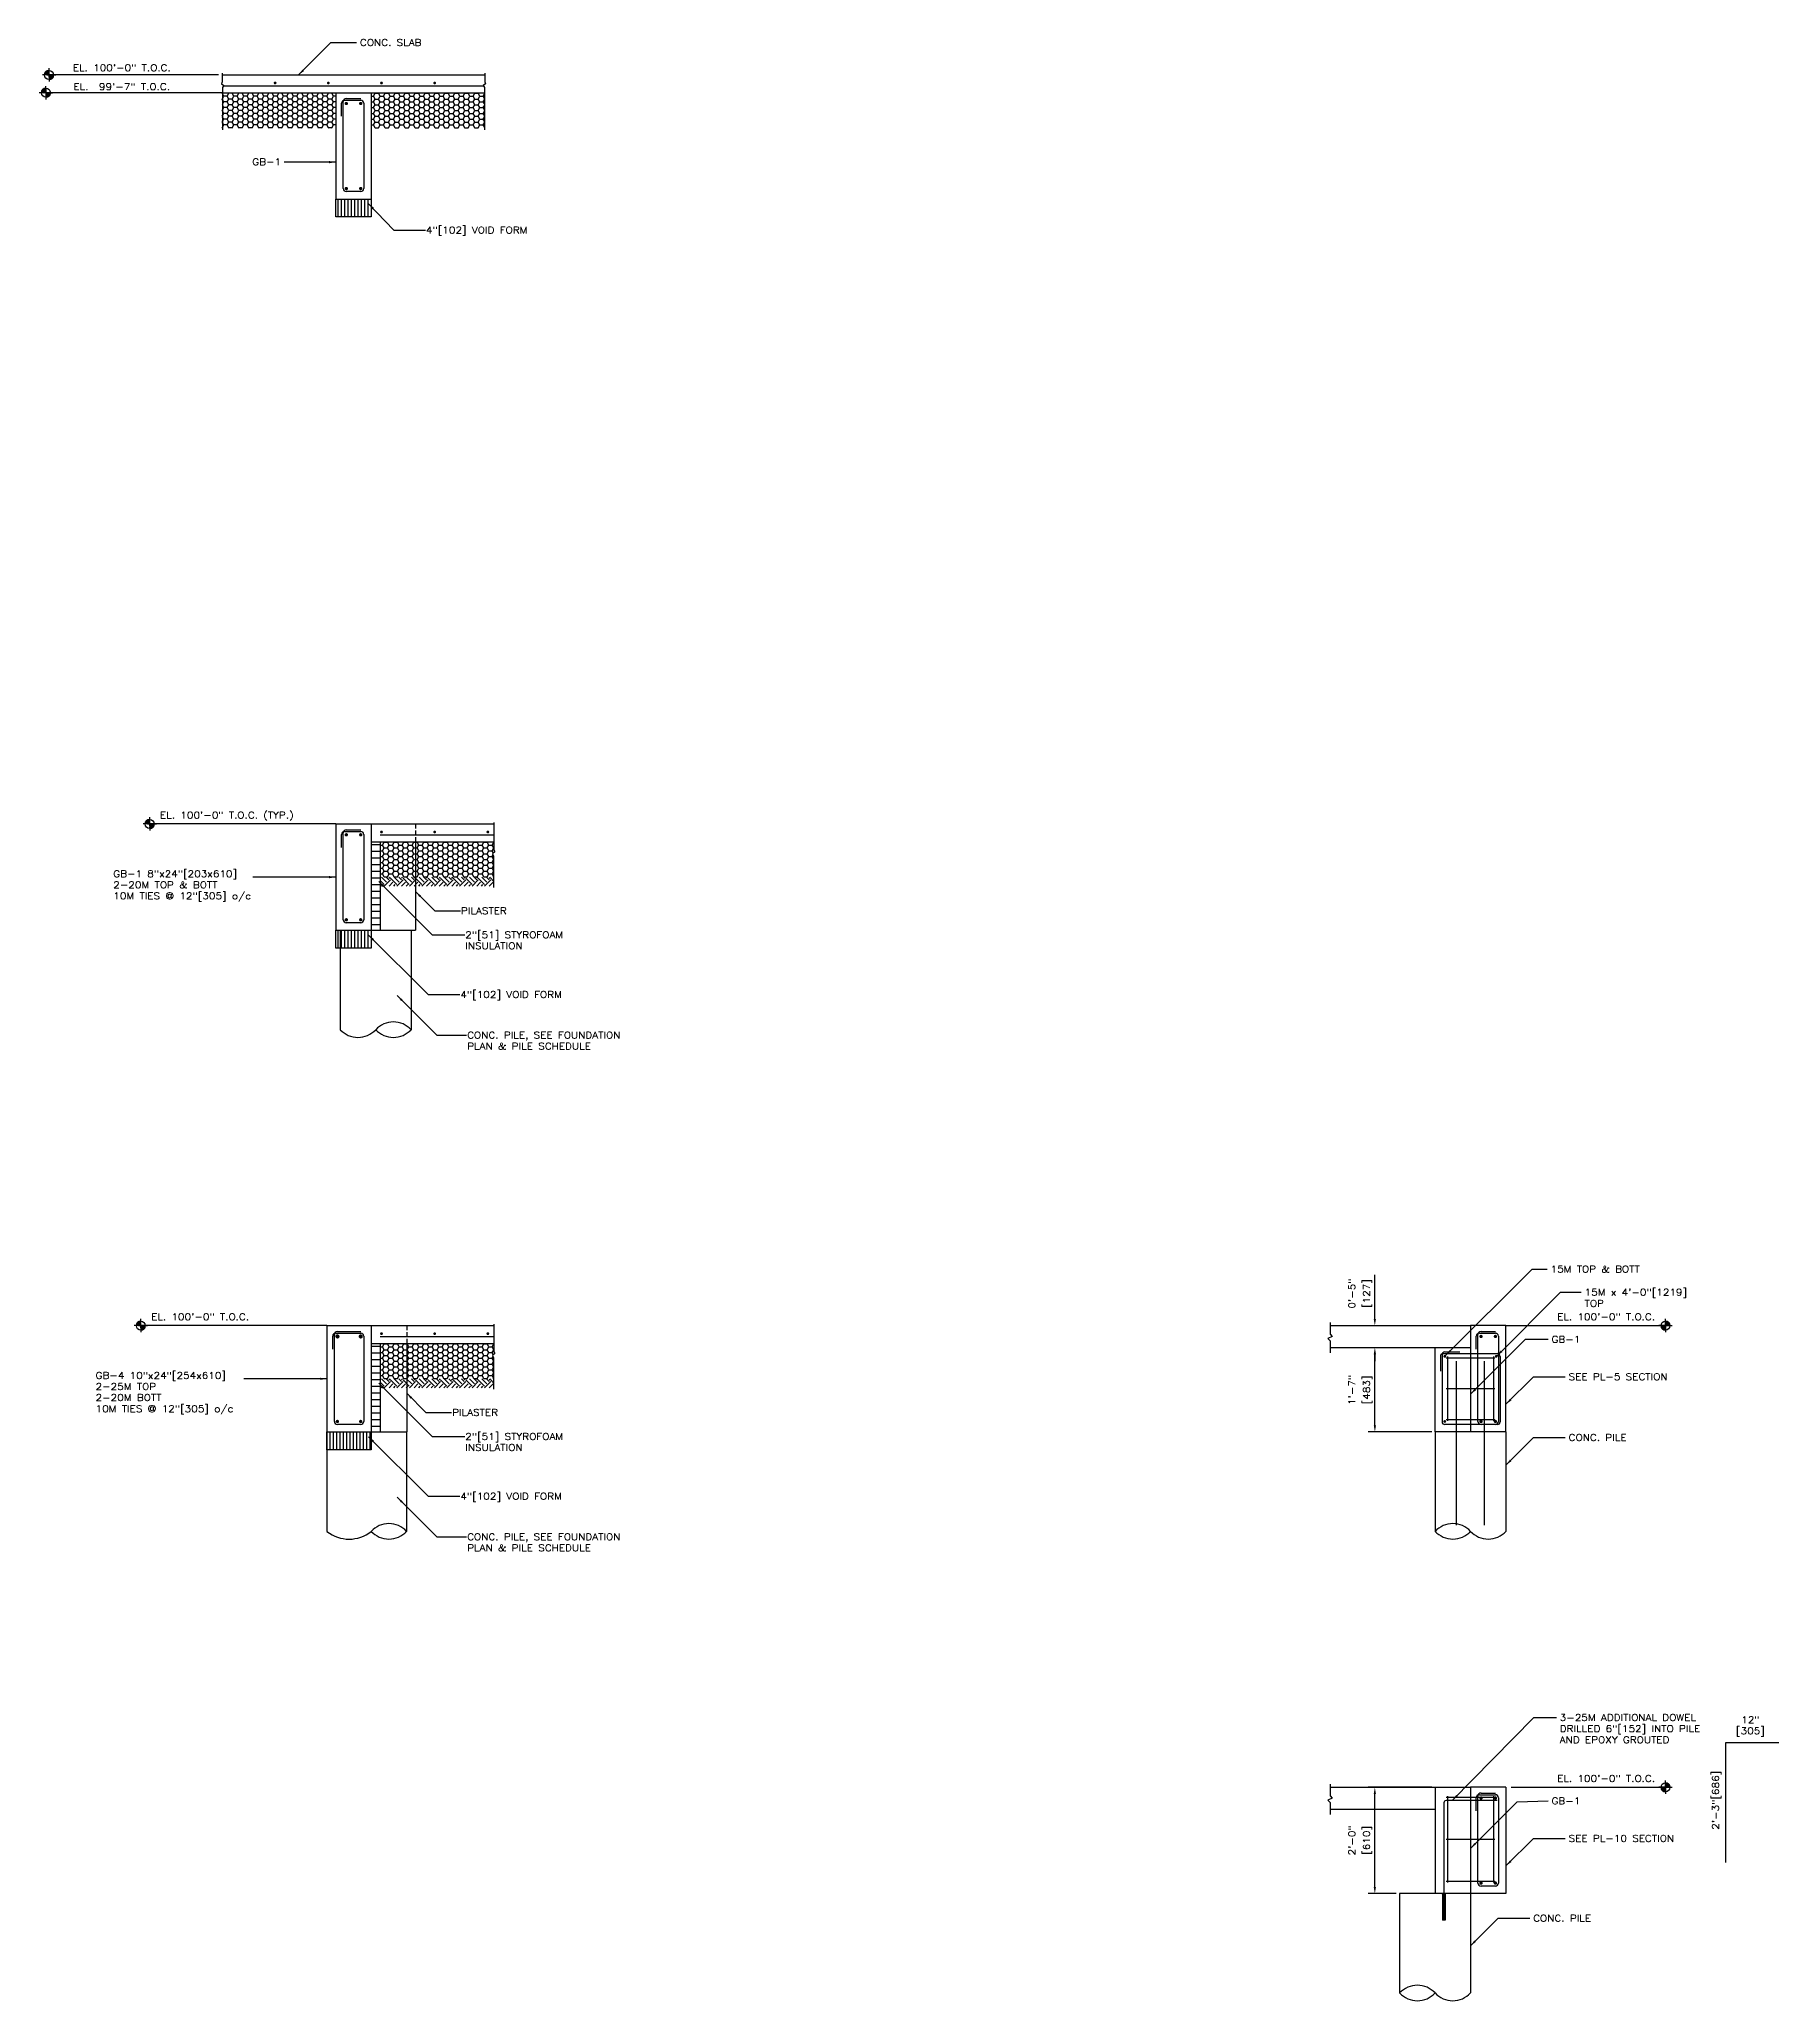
# Model space of a CAD drawing. Header units: inches. Extents: x -229 to 9761, y -1201 to 3580.
# Drawn here: x 1985.8 to 2378.3, y -647.6 to -205 of the extents above; entities that cross this region are included whole.
import ezdxf

# ---------------------------------------------------------------- set-up
doc = ezdxf.new("R2010")
doc.units = ezdxf.units.IN
doc.header["$MEASUREMENT"] = 0
doc.linetypes.add('HIDDEN', pattern=[0.375, 0.25, -0.125])
doc.layers.get('0').update_dxf_attribs({"linetype": 'CONTINUOUS'})
doc.layers.get('DEFPOINTS').update_dxf_attribs({"linetype": 'CONTINUOUS'})
for name, color, linetype in [('DIM133', 5, 'CONTINUOUS'), ('Foundation_Details_Reinf', 131, 'CONTINUOUS'), ('LAYER11A', 11, 'CONTINUOUS'), ('LAYER131A', 131, 'CONTINUOUS'), ('LAYER131B', 131, 'HIDDEN'), ('LAYER72A', 72, 'CONTINUOUS'), ('LAYER7A', 7, 'CONTINUOUS'), ('Structural_Section_Dim', 5, 'CONTINUOUS'), ('Structural_Section_Elev', 3, 'CONTINUOUS'), ('Structural_Section_Reinf', 131, 'CONTINUOUS'), ('Structural_Section_Text', 5, 'CONTINUOUS')]:
    doc.layers.add(name, color=color, linetype=linetype)
doc.styles.add('ROMANS-115', font='romans.shx', dxfattribs={"width": 1.15})
doc.dimstyles.new('112-ROMANS-115-MS', dxfattribs={"dimscale": 0, "dimtxt": 1.5, "dimasz": 1.5, "dimexe": 1.5, "dimexo": 1.5, "dimgap": 0.125, "dimtad": 0, "dimdec": 4, "dimzin": 1, "dimdsep": 46, "dimlunit": 4, "dimtxsty": 'ROMANS-115', "dimcen": 0.125, "dimclrd": 256, "dimclre": 256, "dimclrt": 256, "dimadec": 0, "dimazin": 0, "dimtfac": 1, "dimtdec": 4, "dimtofl": 0, "dimtmove": 0, "dimatfit": 0, "dimfxl": 1, "dimtfillclr": 256, "dimfrac": 2, "dimtolj": 1, "dimtzin": 0, "dimarcsym": 0})
doc.dimstyles.new('112-ROMANS-115-MS-BPV', dxfattribs={"dimscale": 0, "dimtxt": 1.5, "dimasz": 1.5, "dimexe": 1.5, "dimexo": 0.75, "dimgap": 0.75, "dimtad": 1, "dimdec": 3, "dimlfac": -96, "dimrnd": 0.125, "dimzin": 1, "dimdsep": 46, "dimlunit": 4, "dimtxsty": 'ROMANS-115', "dimcen": 0.75, "dimclrd": 256, "dimclre": 256, "dimclrt": 256, "dimadec": 0, "dimazin": 0, "dimtfac": 1, "dimtdec": 3, "dimtofl": 0, "dimtmove": 0, "dimatfit": 0, "dimfxl": 1, "dimfrac": 2, "dimtolj": 1, "dimtzin": 0, "dimarcsym": 0})

# ---------------------------------------------------------------- blocks, each defined once
blk = doc.blocks.new('*D127')
at = {"layer": 'DEFPOINTS', "color": 0, "ltscale": 2}
for p in [(2287.12, -599.46), (2300.71, -599.46), (2292.72, -623.46)]:
    blk.add_point(p, dxfattribs=at)
at = {"layer": 'Structural_Section_Dim', "lineweight": -2, "ltscale": 2}
for p, q in [((2299.96, -599.46), (2285.62, -599.46)), ((2287.12, -621.96), (2287.12, -600.96)), ((2291.97, -623.46), (2285.62, -623.46))]:
    blk.add_line(p, q, dxfattribs=at)
at = {"layer": 'Structural_Section_Dim', "ltscale": 2}
for points in [[(2286.87, -600.96), (2287.37, -600.96), (2287.12, -599.46)], [(2286.87, -621.96), (2287.37, -621.96), (2287.12, -623.46)]]:
    blk.add_solid(points, dxfattribs=at)
at = {"layer": 'Structural_Section_Dim', "ltscale": 2, "char_height": 1.5, "attachment_point": 5, "rotation": 90, "style": 'ROMANS-115'}
for s, insert in [('\\A1;2\'-0"', (2281.94, -611.46)), ('\\A1;[610]', (2285.48, -611.46))]:
    blk.add_mtext(s, dxfattribs=dict(at, insert=insert))
blk = doc.blocks.new('*D128')
at = {"layer": 'DEFPOINTS', "color": 0, "ltscale": 2}
for p in [(2287.14, -500.29), (2300.71, -500.29), (2300.72, -519.29)]:
    blk.add_point(p, dxfattribs=at)
at = {"layer": 'Structural_Section_Dim', "lineweight": -2, "ltscale": 2}
for p, q in [((2299.96, -500.29), (2285.64, -500.29)), ((2287.14, -517.79), (2287.14, -501.79)), ((2299.97, -519.29), (2285.64, -519.29))]:
    blk.add_line(p, q, dxfattribs=at)
at = {"layer": 'Structural_Section_Dim', "ltscale": 2}
for points in [[(2286.89, -501.79), (2287.39, -501.79), (2287.14, -500.29)], [(2286.89, -517.79), (2287.39, -517.79), (2287.14, -519.29)]]:
    blk.add_solid(points, dxfattribs=at)
at = {"layer": 'Structural_Section_Dim', "ltscale": 2, "char_height": 1.5, "attachment_point": 5, "rotation": 90, "style": 'ROMANS-115'}
for s, insert in [('\\A1;1\'-7"', (2281.96, -509.79)), ('\\A1;[483]', (2285.49, -509.79))]:
    blk.add_mtext(s, dxfattribs=dict(at, insert=insert))
blk = doc.blocks.new('*D129')
at = {"layer": 'DEFPOINTS', "color": 0, "ltscale": 2}
for p in [(2287.12, -495.29), (2308.71, -495.29), (2287.12, -500.29)]:
    blk.add_point(p, dxfattribs=at)
at = {"layer": 'Structural_Section_Dim', "lineweight": -2, "ltscale": 2}
for p, q in [((2287.12, -493.79), (2287.12, -483.81)), ((2287.12, -501.79), (2287.12, -503.29))]:
    blk.add_line(p, q, dxfattribs=at)
at = {"layer": 'Structural_Section_Dim', "ltscale": 2}
for points in [[(2286.87, -493.79), (2287.37, -493.79), (2287.12, -495.29)], [(2286.87, -501.79), (2287.37, -501.79), (2287.12, -500.29)]]:
    blk.add_solid(points, dxfattribs=at)
at = {"layer": 'Structural_Section_Dim', "ltscale": 2, "char_height": 1.5, "attachment_point": 5, "rotation": 90, "style": 'ROMANS-115'}
for s, insert in [('\\A1;0\'-5"', (2281.94, -488.05)), ('\\A1;[127]', (2285.48, -488.05))]:
    blk.add_mtext(s, dxfattribs=dict(at, insert=insert))
blk = doc.blocks.new('*X48')
at = {"color": 0}
for p, q in [((614, 821.4), (626, 833.3)), ((614, 821.6), (625.8, 833.3)), ((614, 821.7), (625.6, 833.3)), ((614, 821.9), (625.4, 833.3)), ((614, 822.1), (625.3, 833.3)), ((614.1, 822.3), (625.1, 833.3)), ((614.1, 822.5), (624.9, 833.3)), ((614.1, 822.7), (624.7, 833.3)), ((614.1, 822.9), (624.5, 833.2)), ((614.1, 823.1), (624.3, 833.2)), ((614.2, 821.3), (626, 833.2)), ((614.2, 823.3), (624.1, 833.2)), ((614.2, 823.5), (623.8, 833.1)), ((614.3, 823.7), (623.6, 833.1)), ((614.3, 824), (623.4, 833.1)), ((614.3, 821.3), (626, 833)), ((614.4, 824.2), (623.2, 833)), ((614.4, 824.4), (622.9, 832.9)), ((614.5, 824.7), (622.7, 832.9)), ((614.5, 821.3), (626, 832.8)), ((614.6, 824.9), (622.4, 832.8)), ((614.7, 825.2), (622.2, 832.7)), ((614.7, 821.3), (626, 832.7)), ((614.8, 825.5), (621.9, 832.6)), ((614.9, 825.8), (621.6, 832.5)), ((614.9, 821.3), (626, 832.5)), ((615, 826.1), (621.3, 832.4)), ((615, 821.3), (626, 832.3)), ((615.1, 826.4), (621, 832.2)), ((615.2, 821.3), (626, 832.1)), ((615.3, 826.7), (620.6, 832.1)), ((615.4, 821.3), (626, 832)), ((615.5, 827.1), (620.3, 831.9)), ((615.6, 821.3), (626, 831.8)), ((615.7, 827.5), (619.9, 831.6)), ((615.8, 821.3), (626, 831.6)), ((615.9, 821.3), (626, 831.4)), ((616, 828), (619.4, 831.3)), ((616.1, 821.3), (626, 831.3)), ((616.3, 821.3), (626, 831.1)), ((616.4, 828.6), (618.8, 830.9)), ((616.5, 821.3), (626, 830.9)), ((616.6, 821.3), (626, 830.7)), ((616.8, 821.3), (626, 830.6)), ((617, 821.3), (626, 830.4)), ((617.2, 821.3), (626, 830.2)), ((617.3, 821.3), (626, 830)), ((617.5, 821.3), (626, 829.8)), ((617.7, 821.3), (626, 829.7)), ((617.9, 821.3), (626, 829.5)), ((618, 821.3), (626, 829.3)), ((618.2, 821.3), (626, 829.1)), ((618.4, 821.3), (626, 829)), ((618.6, 821.3), (626, 828.8)), ((618.8, 821.3), (626, 828.6)), ((618.9, 821.3), (626, 828.4)), ((619.1, 821.3), (626, 828.3)), ((619.3, 821.3), (626, 828.1)), ((619.5, 821.3), (626, 827.9)), ((619.6, 821.3), (626, 827.7)), ((619.8, 821.3), (626, 827.5)), ((620, 821.3), (626, 827.4)), ((620.2, 821.3), (626, 827.2)), ((620.3, 821.3), (626, 827)), ((620.5, 821.3), (626, 826.8)), ((620.7, 821.3), (626, 826.7)), ((620.9, 821.3), (626, 826.5)), ((621.1, 821.3), (626, 826.3)), ((621.2, 821.3), (626, 826.1)), ((621.4, 821.3), (626, 826)), ((621.6, 821.3), (626, 825.8)), ((621.8, 821.3), (626, 825.6)), ((621.9, 821.3), (626, 825.4)), ((622.1, 821.3), (626, 825.2)), ((622.3, 821.3), (626, 825.1)), ((622.5, 821.3), (626, 824.9)), ((622.6, 821.3), (626, 824.7)), ((622.8, 821.3), (626, 824.5)), ((623, 821.3), (626, 824.4)), ((623.2, 821.3), (626, 824.2)), ((623.4, 821.3), (626, 824)), ((623.5, 821.3), (626, 823.8)), ((623.7, 821.3), (626, 823.7)), ((623.9, 821.3), (626, 823.5)), ((624.1, 821.3), (626, 823.3)), ((624.2, 821.3), (626, 823.1)), ((624.4, 821.3), (626, 822.9)), ((624.6, 821.3), (626, 822.8)), ((624.8, 821.3), (626, 822.6)), ((624.9, 821.3), (626, 822.4)), ((625.1, 821.3), (626, 822.2)), ((625.3, 821.3), (626, 822.1)), ((625.5, 821.3), (626, 821.9)), ((625.7, 821.3), (626, 821.7)), ((625.8, 821.3), (626, 821.5)), ((626, 821.3), (626, 821.4))]:
    blk.add_line(p, q, dxfattribs=at)

msp = doc.modelspace()

# ---------------------------------------------------------------- hatches: boundary and pattern name
at = {"layer": 'LAYER11A'}
h = msp.add_hatch(dxfattribs=at)
h.set_pattern_fill('NET', color=256, scale=2.5, angle=135, style=0)
h.set_pattern_definition([(135, (1483.832, -2141.49924), (-0.22097087, -0.22097087), []), (225, (1483.832, -2141.49924), (0.22097087, -0.22097087), [])])
h.paths.add_polyline_path([(2302.377631, -623.464332), (2302.377631, -629.464332), (2302.690131, -629.464332), (2302.690131, -623.464332)])
h.paths.add_polyline_path([(2302.690131, -623.464332), (2302.690131, -629.464332), (2303.002631, -629.464332), (2303.002631, -623.464332)])
at = {"layer": 'LAYER7A'}
h = msp.add_hatch(dxfattribs=at)
h.set_pattern_fill('HONEY', color=256, scale=6, style=0)
h.set_pattern_definition([(180, (7441.65994, -1042.72795), (-1.125, 0.64951905), [0.75, -1.5]), (60, (7441.65994, -1042.72795), (1.125, 0.649519054), [0.75, -1.5]), (120, (7441.65994, -1042.72795), (-2e-09, 1.299038104), [-1.5, 0.75])])
h.paths.add_polyline_path([(2050.67311, -217.063061), (2050.67311, -225.063061), (2027.050315, -225.063061), (2027.050315, -220.229225), (2027.339107, -219.775962), (2026.802779, -219.363905), (2027.009059, -218.951847), (2027.009059, -217.063061)])
h.paths.add_polyline_path([(2050.67311, -217.063061), (2052.67311, -217.063061), (2052.67311, -225.063061), (2050.67311, -225.063061)])
h = msp.add_hatch(dxfattribs=at)
h.set_pattern_fill('HONEY', color=256, scale=6, style=0)
h.set_pattern_definition([(0, (-3328.3137, -1042.72795), (1.125, 0.64951905), [0.75, -1.5]), (120, (-3328.3137, -1042.72795), (-1.125, 0.649519054), [0.75, -1.5]), (60, (-3328.3137, -1042.72795), (2e-09, 1.299038104), [-1.5, 0.75])])
h.paths.add_polyline_path([(2062.67311, -217.063061), (2062.67311, -225.063061), (2086.295905, -225.063061), (2086.295905, -220.229225), (2086.007114, -219.775962), (2086.543441, -219.363905), (2086.337162, -218.951847), (2086.337162, -217.063061)])
h.paths.add_polyline_path([(2062.67311, -217.063061), (2060.67311, -217.063061), (2060.67311, -225.063061), (2062.67311, -225.063061)])
h = msp.add_hatch(dxfattribs=at)
h.set_pattern_fill('LINE', color=256, scale=5.989581, angle=90, style=0)
h.set_pattern_definition([(90, (-1150.44455, 693.7984), (-0.74869764, 0), [])])
h.paths.add_polyline_path([(2052.67311, -241.063061), (2052.67311, -245.056115), (2060.659218, -245.056115), (2060.659218, -241.063061)])
h = msp.add_hatch(dxfattribs=at)
h.set_pattern_fill('LINE', color=256, scale=12, style=0)
h.set_pattern_definition([(0, (-3326.3137, -1211.7464), (0, 1.5), [])])
h.paths.add_polyline_path([(2060.67311, -406.081548), (2062.67311, -406.081548), (2062.67311, -386.081548), (2060.67311, -386.081548)])
h = msp.add_hatch(dxfattribs=at)
h.set_pattern_fill('HONEY', color=256, scale=6, style=0)
h.set_pattern_definition([(0, (-3326.3137, -1211.74643), (1.125, 0.64951905), [0.75, -1.5]), (120, (-3326.3137, -1211.74643), (-1.125, 0.649519054), [0.75, -1.5]), (60, (-3326.3137, -1211.74643), (2e-09, 1.299038104), [-1.5, 0.75])])
h.paths.add_polyline_path([(2064.67311, -386.081548), (2064.67311, -394.081548), (2088.295905, -394.081548), (2088.295905, -389.247712), (2088.007114, -388.794449), (2088.543441, -388.382391), (2088.337162, -387.970334), (2088.337162, -386.081548)])
h.paths.add_polyline_path([(2064.67311, -386.081548), (2062.67311, -386.081548), (2062.67311, -394.081548), (2064.67311, -394.081548)])
h = msp.add_hatch(dxfattribs=at)
h.set_pattern_fill('EARTH', color=256, scale=8, angle=45, style=0)
h.set_pattern_definition([(45, (-3326.3137, -1211.7464), (2e-16, 2.8284271), [2, -2]), (45, (-3326.844, -1211.2161), (2e-16, 2.8284271), [2, -2]), (45, (-3327.3744, -1210.6858), (2e-16, 2.8284271), [2, -2]), (135, (-3327.3744, -1210.3322), (-2.8284271, 4e-16), [2, -2]), (135, (-3326.844, -1209.8019), (-2.8284271, 4e-16), [2, -2]), (135, (-3326.3137, -1209.2716), (-2.8284271, 4e-16), [2, -2])])
h.paths.add_polyline_path([(2062.67311, -394.081548), (2062.67311, -396.081548), (2064.67311, -396.081548), (2064.67311, -394.081548)])
h.paths.add_polyline_path([(2088.295905, -396.081548), (2088.295905, -394.081548), (2064.67311, -394.081548), (2064.67311, -396.081548)])
h = msp.add_hatch(dxfattribs=at)
h.set_pattern_fill('LINE', color=256, scale=5.989581, angle=90, style=0)
h.set_pattern_definition([(90, (-1150.44455, 528.7799), (-0.74869764, 0), [])])
h.paths.add_polyline_path([(2052.67311, -406.081548), (2052.67311, -410.074602), (2060.659218, -410.074602), (2060.659218, -406.081548)])
h = msp.add_hatch(dxfattribs=at)
h.set_pattern_fill('LINE', color=256, scale=12, style=0)
h.set_pattern_definition([(0, (-3326.3137, -1324.9544), (0, 1.5), [])])
h.paths.add_polyline_path([(2060.67311, -519.289475), (2062.67311, -519.289475), (2062.67311, -499.289475), (2060.67311, -499.289475)])
h = msp.add_hatch(dxfattribs=at)
h.set_pattern_fill('HONEY', color=256, scale=6, style=0)
h.set_pattern_definition([(0, (-3326.3137, -1324.95436), (1.125, 0.64951905), [0.75, -1.5]), (120, (-3326.3137, -1324.95436), (-1.125, 0.649519054), [0.75, -1.5]), (60, (-3326.3137, -1324.95436), (2e-09, 1.299038104), [-1.5, 0.75])])
h.paths.add_polyline_path([(2064.67311, -499.289475), (2064.67311, -507.289475), (2088.295905, -507.289475), (2088.295905, -502.45564), (2088.007114, -502.002376), (2088.543441, -501.590319), (2088.337162, -501.178261), (2088.337162, -499.289475)])
h.paths.add_polyline_path([(2064.67311, -499.289475), (2062.67311, -499.289475), (2062.67311, -507.289475), (2064.67311, -507.289475)])
h = msp.add_hatch(dxfattribs=at)
h.set_pattern_fill('EARTH', color=256, scale=8, angle=45, style=0)
h.set_pattern_definition([(45, (-3326.3137, -1324.9544), (2e-16, 2.8284271), [2, -2]), (45, (-3326.844, -1324.424), (2e-16, 2.8284271), [2, -2]), (45, (-3327.3744, -1323.8937), (2e-16, 2.8284271), [2, -2]), (135, (-3327.3744, -1323.5401), (-2.8284271, 4e-16), [2, -2]), (135, (-3326.844, -1323.0098), (-2.8284271, 4e-16), [2, -2]), (135, (-3326.3137, -1322.4795), (-2.8284271, 4e-16), [2, -2])])
h.paths.add_polyline_path([(2062.67311, -507.289475), (2062.67311, -509.289475), (2064.67311, -509.289475), (2064.67311, -507.289475)])
h.paths.add_polyline_path([(2088.295905, -509.289475), (2088.295905, -507.289475), (2064.67311, -507.289475), (2064.67311, -509.289475)])
h = msp.add_hatch(dxfattribs=at)
h.set_pattern_fill('LINE', color=256, scale=5.98958, angle=90, style=0)
h.paths.add_polyline_path([(2060.659218, -519.289475), (2050.67311, -519.289475), (2050.67311, -523.282529), (2060.659218, -523.282529)])

# ---------------------------------------------------------------- linework, layer by layer
at = {"layer": 'DIM133'}
for p, q in [((2027.066556, -214.646525), (2026.860277, -215.058582)), ((2026.860277, -215.058582), (2027.396604, -215.47064)), ((2027.066556, -212.65822), (2027.066556, -214.646525)), ((2027.396604, -215.47064), (2027.107812, -215.923903)), ((2027.107812, -215.923903), (2027.107812, -225.449033)), ((2086.485943, -215.058582), (2085.949616, -215.47064)), ((2085.949616, -215.47064), (2086.238408, -215.923903)), ((2086.238408, -215.923903), (2086.238408, -225.449033)), ((2086.279664, -212.65822), (2086.279664, -214.646525)), ((2086.279664, -214.646525), (2086.485943, -215.058582)), ((2088.337162, -381.785758), (2088.337162, -387.970334)), ((2088.543441, -388.382391), (2088.007114, -388.794449)), ((2088.007114, -388.794449), (2088.295905, -389.247712)), ((2088.295905, -389.247712), (2088.295905, -396.405652)), ((2088.337162, -387.970334), (2088.543441, -388.382391)), ((2088.337162, -494.993685), (2088.337162, -501.178261)), ((2088.543441, -501.590319), (2088.007114, -502.002376)), ((2088.007114, -502.002376), (2088.295905, -502.45564)), ((2088.295905, -502.45564), (2088.295905, -509.61358)), ((2088.337162, -501.178261), (2088.543441, -501.590319))]:
    msp.add_line(p, q, dxfattribs=at)
at = {"layer": 'Foundation_Details_Reinf'}
for p, q in [((2305.568236, -540.289475), (2305.554345, -503.289475)), ((2311.867382, -540.289475), (2311.85349, -503.289475)), ((2366.264831, -589.466518), (2366.264831, -616.466518)), ((2378.264831, -589.466518), (2366.264831, -589.466518)), ((2302.690131, -602.964332), (2302.690131, -629.464332)), ((2314.690131, -602.464332), (2303.190131, -602.464332))]:
    msp.add_line(p, q, dxfattribs=at)
msp.add_arc((2303.190131, -602.964332), 0.5, 90, 180, dxfattribs=at)
at = {"layer": 'LAYER11A'}
for p, q in [((2027.066556, -213.063061), (2086.279664, -213.063061)), ((2027.107812, -217.063061), (2086.238408, -217.063061)), ((2052.67311, -217.063061), (2052.67311, -241.063061)), ((2060.67311, -217.063061), (2060.67311, -241.063061)), ((2052.67311, -241.063061), (2060.67311, -241.063061)), ((2052.67311, -241.063061), (2060.67311, -241.063061)), ((2052.67311, -382.081548), (2052.67311, -406.081548)), ((2052.67311, -382.081548), (2088.337162, -382.081548)), ((2060.67311, -382.081548), (2060.67311, -406.081548)), ((2060.67311, -386.081548), (2088.337162, -386.081548)), ((2052.67311, -406.081548), (2060.67311, -406.081548)), ((2050.67311, -495.289475), (2050.67311, -519.289475)), ((2050.67311, -495.289475), (2088.337162, -495.289475)), ((2060.67311, -495.289475), (2060.67311, -519.289475)), ((2277.032092, -494.614308), (2277.032092, -497.212473)), ((2277.032092, -495.289475), (2308.736771, -495.289475)), ((2308.710863, -495.289475), (2308.710863, -500.289475)), ((2316.710863, -495.289475), (2308.710863, -495.289475)), ((2316.710863, -519.289475), (2316.710863, -495.289475)), ((2060.67311, -499.289475), (2088.337162, -499.289475)), ((2277.532225, -497.712118), (2276.53196, -498.211768)), ((2276.53196, -498.211768), (2277.032092, -498.711414)), ((2277.032092, -497.212473), (2277.532225, -497.712118)), ((2277.032092, -498.711414), (2277.032092, -501.409511)), ((2308.710863, -500.289475), (2277.032092, -500.289475)), ((2300.738647, -519.289475), (2300.738647, -500.289475)), ((2050.67311, -519.289475), (2060.67311, -519.289475)), ((2316.724755, -519.289475), (2300.724755, -519.289475)), ((2277.532225, -601.886976), (2276.53196, -602.386626)), ((2277.032092, -598.789165), (2277.032092, -601.38733)), ((2277.032092, -599.464332), (2308.736771, -599.464332)), ((2277.032092, -601.38733), (2277.532225, -601.886976)), ((2300.710863, -599.464332), (2300.710863, -623.464332)), ((2316.710863, -599.464332), (2308.710863, -599.464332)), ((2316.710863, -599.464332), (2316.710863, -623.464332)), ((2276.53196, -602.386626), (2277.032092, -602.886271)), ((2277.032092, -602.886271), (2277.032092, -605.584368)), ((2300.710863, -604.464332), (2277.032092, -604.464332)), ((2316.710863, -623.464332), (2300.710863, -623.464332)), ((2303.002631, -629.464332), (2302.377631, -629.464332))]:
    msp.add_line(p, q, dxfattribs=at)
at = {"layer": 'LAYER11A', "ltscale": 10}
for p, q in [((2308.710863, -500.289475), (2308.710863, -519.289475)), ((2316.710863, -519.289475), (2308.710863, -519.289475)), ((2308.710863, -599.464332), (2308.710863, -623.464332)), ((2302.377631, -623.464332), (2302.377631, -629.464332)), ((2303.002631, -623.464332), (2303.002631, -629.464332)), ((2316.710863, -623.464332), (2308.710863, -623.464332))]:
    msp.add_line(p, q, dxfattribs=at)
at = {"layer": 'LAYER131A'}
for p, q in [((2052.67311, -245.056115), (2052.67311, -241.063061)), ((2060.659218, -241.063061), (2060.659218, -245.056115)), ((2060.659218, -245.056115), (2052.67311, -245.056115)), ((2062.67311, -386.081548), (2062.67311, -406.081548)), ((2070.67311, -386.081548), (2070.67311, -406.081548)), ((2052.67311, -406.081548), (2070.67311, -406.081548)), ((2052.67311, -410.074602), (2052.67311, -406.081548)), ((2053.687002, -406.081548), (2053.687002, -428.505464)), ((2060.659218, -406.081548), (2060.659218, -410.074602)), ((2060.67311, -406.081548), (2064.67311, -406.081548)), ((2069.659218, -406.081548), (2069.659218, -428.505464)), ((2060.659218, -410.074602), (2052.67311, -410.074602)), ((2062.67311, -499.289475), (2062.67311, -519.289475)), ((2068.67311, -499.289475), (2068.67311, -519.289475)), ((2310.023363, -500.601975), (2310.023363, -497.664475)), ((2310.398363, -516.914475), (2310.398363, -497.289475)), ((2310.710863, -496.976975), (2314.335863, -496.976975)), ((2311.085863, -496.601975), (2314.335863, -496.601975)), ((2315.023363, -497.664475), (2315.023363, -516.914475)), ((2301.912195, -502.226975), (2301.912195, -505.601975)), ((2302.287195, -501.851975), (2302.287195, -516.976975)), ((2302.537195, -501.601975), (2314.773363, -501.601975)), ((2302.912195, -501.226975), (2306.287195, -501.226975)), ((2315.398363, -502.226975), (2315.398363, -516.976975)), ((2314.773363, -517.601975), (2302.912195, -517.601975)), ((2314.335863, -517.601975), (2311.085863, -517.601975)), ((2050.67311, -519.289475), (2068.67311, -519.289475)), ((2050.67311, -523.282529), (2050.67311, -519.289475)), ((2050.687002, -519.289475), (2050.687002, -541.713392)), ((2060.659218, -519.289475), (2060.659218, -523.282529)), ((2060.67311, -519.289475), (2064.67311, -519.289475)), ((2068.659218, -519.289475), (2068.659218, -541.713392)), ((2316.724755, -519.289475), (2300.724755, -519.289475)), ((2300.738647, -519.289475), (2300.738647, -541.713392)), ((2308.724755, -519.289475), (2304.724755, -519.289475)), ((2316.710863, -519.289475), (2316.710863, -541.713392)), ((2060.659218, -523.282529), (2050.67311, -523.282529)), ((2310.023363, -604.776832), (2310.023363, -601.839332)), ((2310.398363, -621.089332), (2310.398363, -601.464332)), ((2310.710863, -601.151832), (2314.335863, -601.151832)), ((2311.085863, -600.776832), (2314.335863, -600.776832)), ((2315.023363, -601.839332), (2315.023363, -621.089332)), ((2292.724755, -623.464332), (2292.724755, -645.888249)), ((2308.696972, -623.464332), (2292.724755, -623.464332)), ((2308.724755, -623.464332), (2304.724755, -623.464332)), ((2308.696972, -623.464332), (2308.696972, -645.888249)), ((2314.335863, -621.776832), (2311.085863, -621.776832))]:
    msp.add_line(p, q, dxfattribs=at)
for points, const_width in [([(2038.82936, -214.868957, 1), (2039.14186, -214.868957, 1)], 0.3125), ([(2050.82936, -214.868957, 1), (2051.14186, -214.868957, 1)], 0.3125), ([(2062.82936, -214.868957, 1), (2063.14186, -214.868957, 1)], 0.3125), ([(2074.82936, -214.868957, 1), (2075.14186, -214.868957, 1)], 0.3125), ([(2054.86061, -219.503582, 1), (2055.23561, -219.503582, 1)], 0.375), ([(2058.48561, -219.503582, -1), (2058.11061, -219.503582, -1)], 0.375), ([(2054.86061, -238.688061, -1), (2055.23561, -238.688061, -1)], 0.375), ([(2058.48561, -238.688061, 1), (2058.11061, -238.688061, 1)], 0.375), ([(2054.86061, -384.522068, 1), (2055.23561, -384.522068, 1)], 0.375), ([(2058.48561, -384.522068, -1), (2058.11061, -384.522068, -1)], 0.375), ([(2062.82936, -383.887444, 1), (2063.14186, -383.887444, 1)], 0.3125), ([(2074.82936, -383.887444, 1), (2075.14186, -383.887444, 1)], 0.3125), ([(2086.82936, -383.887444, 1), (2087.14186, -383.887444, 1)], 0.3125), ([(2054.86061, -403.706548, -1), (2055.23561, -403.706548, -1)], 0.375), ([(2058.48561, -403.706548, 1), (2058.11061, -403.706548, 1)], 0.375), ([(2052.813735, -497.729996, 1), (2053.282485, -497.729996, 1)], 0.46875), ([(2058.532485, -497.729996, -1), (2058.063735, -497.729996, -1)], 0.46875), ([(2062.82936, -497.095372, 1), (2063.14186, -497.095372, 1)], 0.3125), ([(2074.82936, -497.095372, 1), (2075.14186, -497.095372, 1)], 0.3125), ([(2086.82936, -497.095372, 1), (2087.14186, -497.095372, 1)], 0.3125), ([(2310.898363, -497.729996, 1), (2311.273363, -497.729996, 1)], 0.375), ([(2314.523363, -497.729996, -1), (2314.148363, -497.729996, -1)], 0.375), ([(2052.86061, -516.914475, -1), (2053.23561, -516.914475, -1)], 0.375), ([(2058.48561, -516.914475, 1), (2058.11061, -516.914475, 1)], 0.375), ([(2310.898363, -516.914475, -1), (2311.273363, -516.914475, -1)], 0.375), ([(2314.523363, -516.914475, 1), (2314.148363, -516.914475, 1)], 0.375), ([(2310.898363, -601.904853, 1), (2311.273363, -601.904853, 1)], 0.375), ([(2314.523363, -601.904853, -1), (2314.148363, -601.904853, -1)], 0.375), ([(2310.898363, -621.089332, -1), (2311.273363, -621.089332, -1)], 0.375), ([(2314.523363, -621.089332, 1), (2314.148363, -621.089332, 1)], 0.375)]:
    msp.add_lwpolyline(points, format="xyb", close=True, dxfattribs=dict(at, const_width=const_width))
at = {"layer": 'LAYER131A', "ltscale": 15, "const_width": 0.3125}
for points in [[(2302.755945, -502.226975, 1), (2303.068445, -502.226975, 1)], [(2314.665782, -502.226975, -1), (2314.353282, -502.226975, -1)], [(2302.755945, -516.914475, -1), (2303.068445, -516.914475, -1)]]:
    msp.add_lwpolyline(points, format="xyb", close=True, dxfattribs=at)
at = {"layer": 'LAYER131A'}
for centre, radius, start, end in [((2057.680056, -424.835458), 5.423414, 222.58603586, 317.41396414), ((2065.666164, -432.17547), 5.423414, 42.58603586, 137.41396414), ((2065.666164, -424.835458), 5.423414, 222.58603586, 317.41396414), ((2310.710863, -497.664475), 0.6875, 90, 180), ((2311.085863, -497.289475), 0.6875, 90, 180), ((2314.335863, -497.664475), 0.6875, 0, 90), ((2302.537195, -502.226975), 0.625, 90, 180), ((2302.912195, -501.851975), 0.625, 90, 180), ((2314.773363, -502.226975), 0.625, 0, 90), ((2302.912195, -516.976975), 0.625, 180, 270), ((2311.085863, -516.914475), 0.6875, 180, 270), ((2314.335863, -516.914475), 0.6875, 270, 0), ((2314.773363, -516.976975), 0.625, 270, 0), ((2064.666164, -545.383397), 5.423414, 42.58603586, 137.41396414), ((2304.731701, -545.383397), 5.423414, 42.58603586, 137.41396414), ((2055.680056, -535.480917), 7.985883, 231.30055586, 308.69944414), ((2064.666164, -538.043386), 5.423414, 222.58603586, 317.41396414), ((2304.731701, -538.043386), 5.423414, 222.58603586, 317.41396414), ((2312.717809, -538.043386), 5.423414, 222.58603586, 317.41396414), ((2310.710863, -601.839332), 0.6875, 90, 180), ((2311.085863, -601.464332), 0.6875, 90, 180), ((2314.335863, -601.839332), 0.6875, 0, 90), ((2311.085863, -621.089332), 0.6875, 180, 270), ((2314.335863, -621.089332), 0.6875, 270, 0), ((2296.717809, -649.558255), 5.423414, 42.58603586, 137.41396414), ((2296.717809, -642.218243), 5.423414, 222.58603586, 317.41396414), ((2304.703917, -642.218243), 5.423414, 222.58603586, 317.41396414)]:
    msp.add_arc(centre, radius, start, end, dxfattribs=at)
at = {"layer": 'LAYER131B', "ltscale": 4}
for p, q in [((2070.67311, -382.081548), (2070.67311, -386.081548)), ((2068.67311, -495.289475), (2068.67311, -499.289475))]:
    msp.add_line(p, q, dxfattribs=at)
at = {"layer": 'LAYER72A'}
for p, q in [((2027.381748, -215.493957), (2085.964472, -215.493957)), ((2053.98561, -222.375561), (2053.98561, -219.438061)), ((2054.36061, -238.688061), (2054.36061, -219.063061)), ((2054.67311, -218.750561), (2058.29811, -218.750561)), ((2055.04811, -218.375561), (2058.29811, -218.375561)), ((2058.98561, -219.438061), (2058.98561, -238.688061)), ((2058.29811, -239.375561), (2055.04811, -239.375561)), ((2053.98561, -387.394048), (2053.98561, -384.456548)), ((2054.36061, -403.706548), (2054.36061, -384.081548)), ((2054.67311, -383.769048), (2058.29811, -383.769048)), ((2055.04811, -383.394048), (2058.29811, -383.394048)), ((2058.98561, -384.456548), (2058.98561, -403.706548)), ((2062.67311, -384.512444), (2088.337162, -384.512444)), ((2058.29811, -404.394048), (2055.04811, -404.394048)), ((2051.98561, -500.601975), (2051.98561, -497.664475)), ((2052.36061, -516.914475), (2052.36061, -497.289475)), ((2052.67311, -496.976975), (2058.29811, -496.976975)), ((2053.04811, -496.601975), (2058.29811, -496.601975)), ((2058.98561, -497.664475), (2058.98561, -516.914475)), ((2062.67311, -497.720372), (2088.337162, -497.720372)), ((2058.29811, -517.601975), (2053.04811, -517.601975))]:
    msp.add_line(p, q, dxfattribs=at)
for centre, start, end in [((2054.67311, -219.438061), 90, 180), ((2055.04811, -219.063061), 90, 180), ((2058.29811, -219.438061), 0, 90), ((2055.04811, -238.688061), 180, 270), ((2058.29811, -238.688061), 270, 0), ((2054.67311, -384.456548), 90, 180), ((2055.04811, -384.081548), 90, 180), ((2058.29811, -384.456548), 0, 90), ((2055.04811, -403.706548), 180, 270), ((2058.29811, -403.706548), 270, 0), ((2052.67311, -497.664475), 90, 180), ((2053.04811, -497.289475), 90, 180), ((2058.29811, -497.664475), 0, 90), ((2053.04811, -516.914475), 180, 270), ((2058.29811, -516.914475), 270, 0)]:
    msp.add_arc(centre, 0.6875, start, end, dxfattribs=at)
at = {"layer": 'Structural_Section_Dim', "ltscale": 12}
for p, q in [((2026.19498, -213.063061), (1987.97072, -213.063061)), ((2027.107812, -217.063061), (1987.263745, -217.063061)), ((2052.67311, -382.081548), (2010.678732, -382.081548)), ((2050.67311, -495.289475), (2008.678732, -495.289475)), ((2316.710863, -495.289475), (2352.697827, -495.289475)), ((2317.894517, -599.464332), (2352.697827, -599.464332))]:
    msp.add_line(p, q, dxfattribs=at)
at = {"layer": 'Structural_Section_Elev'}
for p, q in [((1987.97072, -213.063061), (1987.97072, -211.559155)), ((1987.97072, -213.063061), (1986.466814, -213.063061)), ((1987.263745, -217.063061), (1987.263745, -215.559155)), ((1987.97072, -213.063061), (1989.474626, -213.063061)), ((1987.97072, -213.063061), (1987.97072, -214.566967)), ((1987.263745, -217.063061), (1985.759839, -217.063061)), ((1987.263745, -217.063061), (1988.767651, -217.063061)), ((1987.263745, -217.063061), (1987.263745, -218.566967)), ((2010.678732, -382.081548), (2010.678732, -380.577641)), ((2010.678732, -382.081548), (2009.174826, -382.081548)), ((2010.678732, -382.081548), (2012.182639, -382.081548)), ((2010.678732, -382.081548), (2010.678732, -383.585454)), ((2008.678732, -495.289475), (2007.174826, -495.289475)), ((2008.678732, -495.289475), (2008.678732, -493.785569)), ((2008.678732, -495.289475), (2010.182639, -495.289475)), ((2008.678732, -495.289475), (2008.678732, -496.793381)), ((2352.697827, -495.289475), (2351.193921, -495.289475)), ((2352.697827, -495.289475), (2352.697827, -493.785569)), ((2352.697827, -495.289475), (2352.697827, -496.793381)), ((2352.697827, -495.289475), (2354.201733, -495.289475)), ((2352.697827, -599.464332), (2351.193921, -599.464332)), ((2352.697827, -599.464332), (2352.697827, -597.960426)), ((2352.697827, -599.464332), (2352.697827, -600.968239)), ((2352.697827, -599.464332), (2354.201733, -599.464332))]:
    msp.add_line(p, q, dxfattribs=at)
for centre in [(1987.97072, -213.063061), (1987.263745, -217.063061), (2010.678732, -382.081548), (2008.678732, -495.289475), (2352.697827, -495.289475), (2352.697827, -599.464332)]:
    msp.add_circle(centre, 1.002604, dxfattribs=at)
for centre, start, end in [((1987.97072, -213.063061), 90, 180), ((1987.263745, -217.063061), 90, 180), ((1987.970721, -213.061757), 269.94478167, 359.94478167), ((1987.263746, -217.061757), 269.94478167, 359.94478167), ((2010.678732, -382.081548), 90, 180), ((2010.678734, -382.080244), 269.94478167, 359.94478167), ((2008.678732, -495.289475), 90, 180), ((2008.678734, -495.288172), 269.94478167, 359.94478167), ((2352.697826, -495.288172), 180.05521833, 270.05521833), ((2352.697827, -495.289475), 0, 90), ((2352.697826, -599.463029), 180.05521833, 270.05521833), ((2352.697827, -599.464332), 0, 90)]:
    msp.add_arc(centre, 1.002604, start, end, dxfattribs=at)
at = {"layer": 'Structural_Section_Reinf'}
for p, q in [((2314.196972, -502.601975), (2303.224755, -502.601975)), ((2303.537255, -502.289475), (2303.551147, -516.789475)), ((2313.884472, -502.289475), (2313.898363, -516.789475)), ((2314.194576, -509.539475), (2303.22236, -509.539475)), ((2303.238647, -516.476975), (2314.210863, -516.476975)), ((2314.196972, -601.776832), (2303.224755, -601.776832)), ((2303.537255, -601.464332), (2303.537255, -620.964332)), ((2313.884472, -601.464332), (2313.884472, -620.964332)), ((2314.196972, -611.214332), (2303.224755, -611.214332)), ((2303.224755, -620.651832), (2314.196972, -620.651832))]:
    msp.add_line(p, q, dxfattribs=at)

# ---------------------------------------------------------------- block references
at = {"layer": 'Structural_Section_Elev', "yscale": 0.08355034722239907, "zscale": 0.0835503472222602}
for p, xscale in [((1935.697425, -281.686473), 0.0835503472221717), ((1934.990451, -285.686473), 0.0835503472221717), ((1958.377637, -450.70496), 0.0835503472221717), ((1956.37459, -563.901165), 0.0835503472221717), ((2405.001969, -563.886395), -0.0835503472221717), ((2405.001969, -668.061252), -0.0835503472221717)]:
    msp.add_blockref('*X48', p, dxfattribs=dict(at, xscale=xscale))
for p, xscale, rotation in [((1919.327776, -265.299735), -0.08355034722223381, 269.9447816678198), ((1918.620801, -269.299735), -0.08355034722223381, 269.9447816678198), ((1942.007988, -434.318222), -0.08355034722223381, 269.9447816678198), ((1940.004941, -547.514427), -0.08355034722223381, 269.9447816678198), ((2421.371619, -547.499657), 0.08355034722223381, 90.05521833218025), ((2421.371619, -651.674514), 0.08355034722223381, 90.05521833218025)]:
    msp.add_blockref('*X48', p, dxfattribs=dict(at, xscale=xscale, rotation=rotation))

# ---------------------------------------------------------------- texts
at = {"layer": 'Structural_Section_Dim', "char_height": 1.5, "attachment_point": 1, "style": 'ROMANS-115'}
for s, insert in [('\\A1;CONC. SLAB', (2058.119945, -204.998213)), ('\\A1;PILASTER', (2080.921355, -400.926521)), ('\\A1;CONC. PILE, SEE FOUNDATION\\PPLAN & PILE SCHEDULE', (2082.306078, -428.97529)), ('\\A1;15M TOP & BOTT', (2326.77497, -481.77449)), ('15M x 4\'-0"[1219] \\PTOP', (2334.452885, -487.009194)), ('\\A1;GB-1', (2326.985314, -497.630782)), ('\\A1;SEE PL-5 SECTION', (2330.854395, -506.064535)), ('\\A1;PILASTER', (2078.921355, -514.134449)), ('CONC. PILE', (2330.854395, -519.787393)), ('\\A1;CONC. PILE, SEE FOUNDATION\\PPLAN & PILE SCHEDULE', (2082.306078, -542.183217)), ('3-25M ADDITIONAL DOWEL\\PDRILLED 6"[152] INTO PILE\\PAND EPOXY GROUTED', (2328.834351, -582.988597)), (' 12"\\P[305]', (2368.617118, -583.471397)), ('\\A1;GB-1', (2326.985314, -601.805639)), ('SEE PL-10 SECTION', (2330.854395, -610.239393)), ('CONC. PILE', (2322.840503, -628.27774))]:
    msp.add_mtext(s, dxfattribs=dict(at, insert=insert))
at = {"layer": 'Structural_Section_Dim', "insert": (2363.259882, -609.040411), "char_height": 1.5, "attachment_point": 1, "rotation": 90, "style": 'ROMANS-115'}
msp.add_mtext('2\'-3"[686]', dxfattribs=at)
at = {"layer": 'Structural_Section_Text', "char_height": 1.5, "style": 'ROMANS-115'}
for s, insert, attachment_point in [('EL. 100\'-0" T.O.C. ', (1993.340118, -210.677757), 1), ('EL.  99\'-7" T.O.C. ', (1993.461521, -214.953615), 1), ('GB-1 ', (2033.832689, -231.916112), 1), ('\\A1;4"[102] VOID FORM', (2073.022794, -247.302634), 1), ('EL. 100\'-0" T.O.C. (TYP.)', (2013.010744, -379.328433), 1), ('GB-1 8"x24"[203x610]\\P2-20M TOP & BOTT\\P10M TIES @ 12"[305] o/c', (2002.463933, -392.571823), 1), ('2"[51] STYROFOAM \\PINSULATION', (2081.88201, -406.346036), 1), ('\\A1;4"[102] VOID FORM', (2080.789747, -419.835521), 1), ('EL. 100\'-0" T.O.C.', (2011.010744, -492.53636), 1), ('EL. 100\'-0" T.O.C.', (2350.365815, -492.53636), 3), ('GB-4 10"x24"[254x610]\\P2-25M TOP\\P2-20M BOTT\\P10M TIES @ 12"[305] o/c', (1998.470779, -505.779751), 1), ('2"[51] STYROFOAM \\PINSULATION', (2081.88201, -519.553963), 1), ('\\A1;4"[102] VOID FORM', (2080.789747, -533.043448), 1), ('EL. 100\'-0" T.O.C.', (2350.365815, -596.711217), 3)]:
    msp.add_mtext(s, dxfattribs=dict(at, insert=insert, attachment_point=attachment_point))

# ---------------------------------------------------------------- dimensions: what is measured, and where the dimension line sits
at = {"layer": 'Structural_Section_Dim'}
for base, p1, p2, override, picture, middle in [((2287.121451, -495.289475), (2287.121451, -500.289475), (2308.710863, -495.289475), {"dimscale": 1, "dimpost": '\\X', "dimse1": 1, "dimse2": 1}, '*D129', (2283.585737, -488.048404)), ((2287.135343, -500.289475), (2300.724755, -519.289475), (2300.710863, -500.289475), {"dimscale": 1, "dimpost": '\\X'}, '*D128', (2283.599629, -509.789475)), ((2287.121451, -599.464332), (2292.724755, -623.464332), (2300.710863, -599.464332), {"dimscale": 1, "dimpost": '\\X'}, '*D127', (2283.585737, -611.464332))]:
    dim = msp.add_linear_dim(base=base, p1=p1, p2=p2, angle=90, dimstyle='112-ROMANS-115-MS-BPV', override=override, dxfattribs=at)
    dim.commit()
    dim.dimension.update_dxf_attribs({"geometry": picture, "text_midpoint": middle})

# ---------------------------------------------------------------- leaders
at = {"layer": 'Structural_Section_Dim', "annotation_type": 0, "has_hookline": 1, "hookline_direction": 0}
for points, dimstyle, override, text_width in [([(2044.273623, -213.063061), (2051.588471, -205.748213), (2057.369945, -205.748213)], '112-ROMANS-115-MS-BPV', {"dimscale": 1, "dimtad": 0}, 15.360714), ([(2070.67311, -397.349361), (2075.00027, -401.676521), (2080.796355, -401.676521)], '112-ROMANS-115-MS', {"dimscale": 1, "dimtad": 0}, 10.925), ([(2066.528954, -420.814641), (2075.439603, -429.72529), (2082.181078, -429.72529)], '112-ROMANS-115-MS', {"dimscale": 1, "dimtad": 0}, 39.1), ([(2303.093462, -502.038788), (2322.607759, -482.52449), (2326.02497, -482.52449)], '112-ROMANS-115-MS-BPV', {"dimscale": 1, "dimtad": 0}, 23), ([(2314.626839, -502.16146), (2329.029105, -487.759194), (2333.702885, -487.759194)], '112-ROMANS-115-MS-BPV', {"dimscale": 1, "dimtad": 0}, 25.464286), ([(2308.710863, -510.759206), (2321.089288, -498.380782), (2326.235314, -498.380782)], '112-ROMANS-115-MS-BPV', {"dimscale": 1, "dimtad": 0, "dimse1": 1, "dimse2": 1}, 6.242857), ([(2316.710863, -513.039647), (2322.935975, -506.814535), (2330.104395, -506.814535)], '112-ROMANS-115-MS-BPV', {"dimscale": 1, "dimtad": 0, "dimse1": 1, "dimse2": 1}, 25.053571), ([(2068.67311, -510.557289), (2073.00027, -514.884449), (2078.796355, -514.884449)], '112-ROMANS-115-MS', {"dimscale": 1, "dimtad": 0}, 10.925), ([(2316.710863, -526.762505), (2322.935975, -520.537393), (2330.104395, -520.537393)], '112-ROMANS-115-MS-BPV', {"dimscale": 1, "dimtad": 0, "dimse1": 1, "dimse2": 1}, 14.539286), ([(2066.528954, -534.022568), (2075.439603, -542.933217), (2082.181078, -542.933217)], '112-ROMANS-115-MS', {"dimscale": 1, "dimtad": 0}, 39.1), ([(2304.581594, -602.464332), (2322.984069, -583.738597), (2328.084351, -583.738597)], '112-ROMANS-115-MS-BPV', {"dimscale": 1, "dimtad": 0}, 35.732143), ([(2308.710863, -613.247433), (2319.223511, -602.733182), (2326.235314, -602.555639)], '112-ROMANS-115-MS-BPV', {"dimscale": 1, "dimtad": 0, "dimse1": 1, "dimse2": 1}, 6.242857), ([(2316.710863, -617.214505), (2322.935975, -610.989393), (2330.104395, -610.989393)], '112-ROMANS-115-MS-BPV', {"dimscale": 1, "dimtad": 0, "dimse1": 1, "dimse2": 1}, 26.696429), ([(2308.696972, -635.252852), (2314.922083, -629.02774), (2322.090503, -629.02774)], '112-ROMANS-115-MS-BPV', {"dimscale": 1, "dimtad": 0, "dimse1": 1, "dimse2": 1}, 14.539286)]:
    msp.add_leader(points, dimstyle=dimstyle, override=override, dxfattribs=dict(at, text_width=text_width))
at = {"layer": 'Structural_Section_Text'}
for points in [[(2052.67311, -232.734451), (2041.054304, -232.734451)], [(2052.67311, -394.081548), (2033.940188, -394.081548)], [(2050.67311, -507.289475), (2031.940188, -507.289475)]]:
    msp.add_leader(points, dimstyle='112-ROMANS-115-MS', override={"dimscale": 1, "dimtad": 0}, dxfattribs=at)
at = {"layer": 'Structural_Section_Text', "annotation_type": 0, "has_hookline": 1, "hookline_direction": 0}
for points, text_width in [([(2060.08094, -242.141812), (2065.739209, -248.052634), (2072.897794, -248.052634)], 25.464286), ([(2062.388676, -395.100631), (2074.38408, -407.096036), (2081.75701, -407.096036)], 24.15), ([(2060.08094, -407.160299), (2073.506163, -420.585521), (2080.664747, -420.585521)], 25.464286), ([(2062.388676, -508.308559), (2074.38408, -520.303963), (2081.75701, -520.303963)], 24.15), ([(2060.08094, -520.368226), (2073.506163, -533.793448), (2080.664747, -533.793448)], 25.464286)]:
    msp.add_leader(points, dimstyle='112-ROMANS-115-MS', override={"dimscale": 1, "dimtad": 0}, dxfattribs=dict(at, text_width=text_width))

doc.saveas('drawing.dxf')
